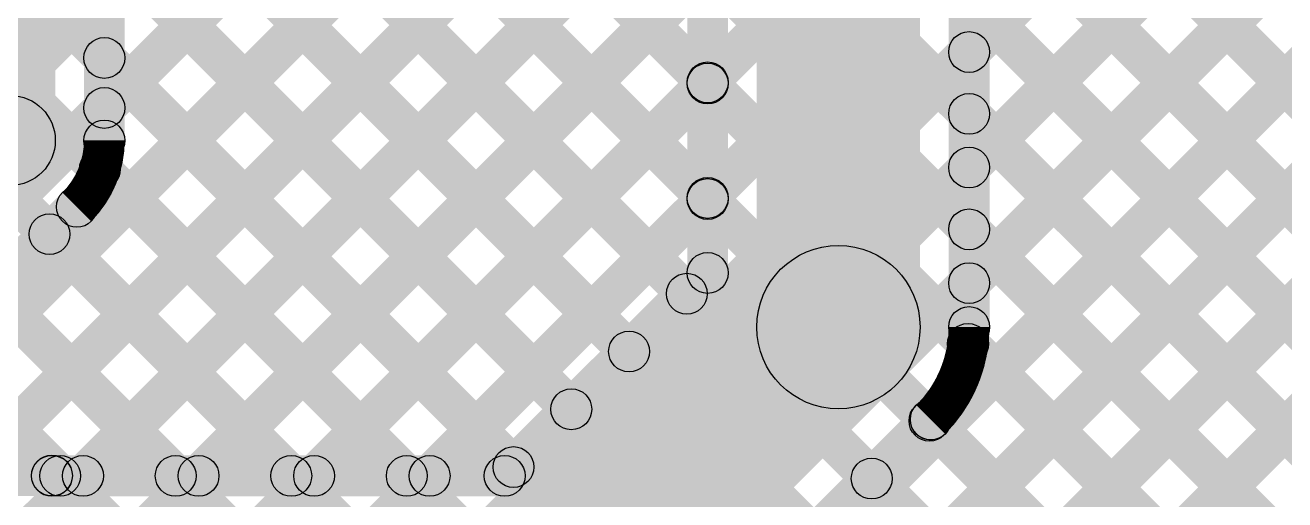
# Model space of a CAD drawing. Header units: millimetres. Extents: x -0.22 to 4.11, y -0.25 to 2.01.
# Drawn here: x 2.0542 to 2.3625, y 0.8897 to 1.0059 of the extents above; entities that cross this region are included whole.
import ezdxf

# ---------------------------------------------------------------- set-up
doc = ezdxf.new("R2010")
doc.units = ezdxf.units.MM
doc.header["$MEASUREMENT"] = 0
doc.layers.add('BottomLayer', color=5, linetype='Continuous')
doc.layers.add('TopLayer', color=1, linetype='Continuous')

msp = doc.modelspace()

# ---------------------------------------------------------------- hatches: boundary and pattern name
at = {"layer": 'BottomLayer'}
for points in [[(2.27322, 0.93203), (2.23322, 0.93203), (2.23322, 1.77713), (2.27322, 1.77713)], [(2.22267, 0.8449), (2.2156, 0.85197), (3.11104, 1.74741), (3.11811, 1.74034)], [(2.22267, 0.8449), (2.2156, 0.85197), (3.11104, 1.74741), (3.11811, 1.74034)], [(2.24607, 0.84001), (2.239, 0.84708), (3.13931, 1.7474), (3.14638, 1.74032)], [(2.24607, 0.84001), (2.239, 0.84708), (3.13931, 1.7474), (3.14638, 1.74032)], [(2.24607, 0.81173), (2.239, 0.8188), (3.16758, 1.74738), (3.17465, 1.74031)], [(2.24607, 0.81173), (2.239, 0.8188), (3.16758, 1.74738), (3.17465, 1.74031)], [(2.24607, 0.78344), (2.239, 0.79051), (3.19585, 1.74737), (3.20292, 1.7403)], [(2.24607, 0.78344), (2.239, 0.79051), (3.19585, 1.74737), (3.20292, 1.7403)], [(2.28875, 0.99583), (2.28168, 1.00291), (3.02623, 1.74745), (3.0333, 1.74038)], [(2.28875, 0.99583), (2.28168, 1.00291), (3.02623, 1.74745), (3.0333, 1.74038)], [(2.28875, 0.96755), (2.28168, 0.97462), (3.0545, 1.74744), (3.06157, 1.74037)], [(2.28875, 0.96755), (2.28168, 0.97462), (3.0545, 1.74744), (3.06157, 1.74037)], [(2.28875, 0.93927), (2.28168, 0.94634), (3.08277, 1.74743), (3.08984, 1.74035)], [(2.28875, 0.93927), (2.28168, 0.94634), (3.08277, 1.74743), (3.08984, 1.74035)], [(2.22622, 0.94529), (2.21622, 0.94529), (2.21622, 1.74434), (2.22622, 1.74434)], [(2.22622, 0.94529), (2.21622, 0.94529), (2.21622, 1.74434), (2.22622, 1.74434)], [(2.29022, 0.93203), (2.28022, 0.93203), (2.28022, 1.74431), (2.29022, 1.74431)], [(2.29022, 0.93203), (2.28022, 0.93203), (2.28022, 1.74431), (2.29022, 1.74431)], [(2.06153, 0.97772), (2.03953, 0.97772), (2.03953, 1.69911), (2.06153, 1.69911)], [(2.07853, 0.97772), (2.06853, 0.97772), (2.06853, 1.6922), (2.07853, 1.6922)], [(2.07853, 0.97772), (2.06853, 0.97772), (2.06853, 1.6922), (2.07853, 1.6922)], [(2.07, 1.13581), (2.07707, 1.14288), (2.22475, 0.9952), (2.21768, 0.98813)], [(2.07, 1.13581), (2.07707, 1.14288), (2.22475, 0.9952), (2.21768, 0.98813)], [(2.07707, 0.98214), (2.07, 0.98921), (2.21768, 1.1369), (2.22475, 1.12982)], [(2.07707, 0.98214), (2.07, 0.98921), (2.21768, 1.1369), (2.22475, 1.12982)], [(2.07, 1.10753), (2.07707, 1.1146), (2.22475, 0.96691), (2.21768, 0.95984)], [(2.07, 1.10753), (2.07707, 1.1146), (2.22475, 0.96691), (2.21768, 0.95984)], [(2.01536, 0.89214), (2.00829, 0.89921), (2.21768, 1.10861), (2.22475, 1.10154)], [(2.01536, 0.89214), (2.00829, 0.89921), (2.21768, 1.10861), (2.22475, 1.10154)], [(2.07, 1.07924), (2.07707, 1.08631), (2.21966, 0.94373), (2.21258, 0.93665)], [(2.07, 1.07924), (2.07707, 1.08631), (2.21966, 0.94373), (2.21258, 0.93665)], [(2.04364, 0.89214), (2.03657, 0.89921), (2.21768, 1.08033), (2.22475, 1.07326)], [(2.04364, 0.89214), (2.03657, 0.89921), (2.21768, 1.08033), (2.22475, 1.07326)], [(2.28168, 1.06555), (2.28875, 1.07262), (3.34345, 0.01792), (3.33638, 0.01085)], [(2.28168, 1.06555), (2.28875, 1.07262), (3.34345, 0.01792), (3.33638, 0.01085)], [(2.07, 1.05096), (2.07707, 1.05803), (2.20551, 0.92958), (2.19844, 0.92251)], [(2.07, 1.05096), (2.07707, 1.05803), (2.20551, 0.92958), (2.19844, 0.92251)], [(2.07185, 0.89206), (2.06478, 0.89914), (2.21768, 1.05204), (2.22475, 1.04497)], [(2.07185, 0.89206), (2.06478, 0.89914), (2.21768, 1.05204), (2.22475, 1.04497)], [(2.28168, 1.03726), (2.28875, 1.04433), (3.31516, 0.01792), (3.30809, 0.01085)], [(2.28168, 1.03726), (2.28875, 1.04433), (3.31516, 0.01792), (3.30809, 0.01085)], [(2.07, 1.02267), (2.07707, 1.02974), (2.19137, 0.91544), (2.1843, 0.90837)], [(2.07, 1.02267), (2.07707, 1.02974), (2.19137, 0.91544), (2.1843, 0.90837)], [(2.10013, 0.89206), (2.09306, 0.89914), (2.21768, 1.02376), (2.22475, 1.01669)], [(2.10013, 0.89206), (2.09306, 0.89914), (2.21768, 1.02376), (2.22475, 1.01669)], [(2.28168, 1.00898), (2.28875, 1.01605), (3.28688, 0.01792), (3.27981, 0.01085)], [(2.28168, 1.00898), (2.28875, 1.01605), (3.28688, 0.01792), (3.27981, 0.01085)], [(2.07, 0.99439), (2.07707, 1.00146), (2.17723, 0.9013), (2.17016, 0.89423)], [(2.07, 0.99439), (2.07707, 1.00146), (2.17723, 0.9013), (2.17016, 0.89423)], [(2.12841, 0.89206), (2.12134, 0.89914), (2.21768, 0.99547), (2.22475, 0.9884)], [(2.12841, 0.89206), (2.12134, 0.89914), (2.21768, 0.99547), (2.22475, 0.9884)], [(2.28168, 0.98069), (2.28875, 0.98776), (3.2586, 0.01792), (3.25152, 0.01085)], [(2.28168, 0.98069), (2.28875, 0.98776), (3.2586, 0.01792), (3.25152, 0.01085)], [(1.99576, 0.9074), (1.98021, 0.92295), (2.04275, 0.9855), (2.05831, 0.96994)], [(2.06891, 0.96719), (2.07598, 0.97426), (2.15111, 0.89914), (2.14404, 0.89206)], [(2.06891, 0.96719), (2.07598, 0.97426), (2.15111, 0.89914), (2.14404, 0.89206)], [(2.1567, 0.89206), (2.14963, 0.89914), (2.21768, 0.96719), (2.22475, 0.96012)], [(2.1567, 0.89206), (2.14963, 0.89914), (2.21768, 0.96719), (2.22475, 0.96012)], [(2.00778, 0.89538), (2.00071, 0.90245), (2.06326, 0.96499), (2.07033, 0.95792)], [(2.00778, 0.89538), (2.00071, 0.90245), (2.06326, 0.96499), (2.07033, 0.95792)], [(2.28168, 0.95241), (2.28875, 0.95948), (3.23031, 0.01792), (3.22324, 0.01085)], [(2.28168, 0.95241), (2.28875, 0.95948), (3.23031, 0.01792), (3.22324, 0.01085)], [(2.05658, 0.95124), (2.06365, 0.95831), (2.12282, 0.89914), (2.11575, 0.89206)], [(2.05658, 0.95124), (2.06365, 0.95831), (2.12282, 0.89914), (2.11575, 0.89206)], [(2.17507, 0.89206), (2.16799, 0.89914), (2.21768, 0.94882), (2.22475, 0.94175)], [(2.17507, 0.89206), (2.16799, 0.89914), (2.21768, 0.94882), (2.22475, 0.94175)], [(2.04244, 0.9371), (2.04951, 0.94417), (2.09454, 0.89914), (2.08747, 0.89206)], [(2.04244, 0.9371), (2.04951, 0.94417), (2.09454, 0.89914), (2.08747, 0.89206)], [(2.19893, 0.84946), (2.17064, 0.87774), (2.23908, 0.94618), (2.26736, 0.91789)], [(2.28142, 0.92439), (2.28849, 0.93146), (3.20203, 0.01792), (3.19496, 0.01085)], [(2.28142, 0.92439), (2.28849, 0.93146), (3.20203, 0.01792), (3.19496, 0.01085)], [(2.02829, 0.92296), (2.03536, 0.93003), (2.06626, 0.89914), (2.05918, 0.89206)], [(2.02829, 0.92296), (2.03536, 0.93003), (2.06626, 0.89914), (2.05918, 0.89206)], [(2.21841, 0.8449), (2.21134, 0.85197), (2.27228, 0.91291), (2.27935, 0.90584)], [(2.21841, 0.8449), (2.21134, 0.85197), (2.27228, 0.91291), (2.27935, 0.90584)], [(2.27198, 0.90554), (2.27905, 0.91261), (3.17374, 0.01792), (3.16667, 0.01085)], [(2.27198, 0.90554), (2.27905, 0.91261), (3.17374, 0.01792), (3.16667, 0.01085)], [(2.04185, 0.89068), (2.04185, 0.90068), (2.0607, 0.90068), (2.0607, 0.89068)], [(2.04185, 0.89068), (2.04185, 0.90068), (2.0607, 0.90068), (2.0607, 0.89068)], [(2.0607, 0.8906), (2.0607, 0.9006), (2.17153, 0.9006), (2.17153, 0.8906)], [(2.0607, 0.8906), (2.0607, 0.9006), (2.17153, 0.9006), (2.17153, 0.8906)], [(2.25784, 0.8914), (2.26491, 0.89847), (3.14546, 0.01792), (3.13839, 0.01085)], [(2.25784, 0.8914), (2.26491, 0.89847), (3.14546, 0.01792), (3.13839, 0.01085)]]:
    msp.add_hatch(color=5, dxfattribs=at).paths.add_polyline_path(points)
h = msp.add_hatch(color=5, dxfattribs=at)
edge = h.paths.add_edge_path()
edge.add_arc((2.07353, 0.99792), 0.005, 0, 360)
h = msp.add_hatch(color=5, dxfattribs=at)
edge = h.paths.add_edge_path()
edge.add_arc((2.07353, 0.99792), 0.005, 0, 360)
h = msp.add_hatch(color=5, dxfattribs=at)
edge = h.paths.add_edge_path()
edge.add_arc((2.28522, 0.99937), 0.005, 0, 360)
h = msp.add_hatch(color=5, dxfattribs=at)
edge = h.paths.add_edge_path()
edge.add_arc((2.28522, 0.99937), 0.005, 0, 360)
h = msp.add_hatch(color=5, dxfattribs=at)
edge = h.paths.add_edge_path()
edge.add_arc((2.22122, 0.99194), 0.005, 0, 360)
h = msp.add_hatch(color=5, dxfattribs=at)
edge = h.paths.add_edge_path()
edge.add_arc((2.22122, 0.99194), 0.005, 0, 360)
h = msp.add_hatch(color=5, dxfattribs=at)
edge = h.paths.add_edge_path()
edge.add_arc((2.22122, 0.99166), 0.005, 0, 360)
h = msp.add_hatch(color=5, dxfattribs=at)
edge = h.paths.add_edge_path()
edge.add_arc((2.22122, 0.99166), 0.005, 0, 360)
h = msp.add_hatch(color=5, dxfattribs=at)
edge = h.paths.add_edge_path()
edge.add_arc((2.07353, 0.98567), 0.005, 0, 360)
h = msp.add_hatch(color=5, dxfattribs=at)
edge = h.paths.add_edge_path()
edge.add_arc((2.07353, 0.98567), 0.005, 0, 360)
h = msp.add_hatch(color=5, dxfattribs=at)
edge = h.paths.add_edge_path()
edge.add_arc((2.05053, 0.97772), 0.011, 0, 360)
h = msp.add_hatch(color=5, dxfattribs=at)
edge = h.paths.add_edge_path()
edge.add_arc((2.05053, 0.97772), 0.011, 0, 360)
h = msp.add_hatch(color=5, dxfattribs=at)
edge = h.paths.add_edge_path()
edge.add_arc((2.28522, 0.98423), 0.005, 0, 360)
h = msp.add_hatch(color=5, dxfattribs=at)
edge = h.paths.add_edge_path()
edge.add_arc((2.28522, 0.98423), 0.005, 0, 360)
h = msp.add_hatch(color=5, dxfattribs=at)
edge = h.paths.add_edge_path()
edge.add_arc((2.07353, 0.97772), 0.005, 0, 360)
h = msp.add_hatch(color=5, dxfattribs=at)
edge = h.paths.add_edge_path()
edge.add_arc((2.07353, 0.97772), 0.005, 0, 360)
h = msp.add_hatch(color=5, dxfattribs=at)
edge = h.paths.add_edge_path()
edge.add_arc((2.07353, 0.97772), 0.005, 0, 360)
h = msp.add_hatch(color=5, dxfattribs=at)
edge = h.paths.add_edge_path()
edge.add_arc((2.07353, 0.97772), 0.005, 0, 360)
h = msp.add_hatch(color=5, dxfattribs=at)
edge = h.paths.add_edge_path()
edge.add_arc((2.07353, 0.97772), 0.005, 0, 360)
h = msp.add_hatch(color=5, dxfattribs=at)
edge = h.paths.add_edge_path()
edge.add_arc((2.07353, 0.97772), 0.005, 0, 360)
h = msp.add_hatch(color=5, dxfattribs=at)
edge = h.paths.add_edge_path()
edge.add_arc((2.07244, 0.97073), 0.005, 0, 360)
h = msp.add_hatch(color=5, dxfattribs=at)
edge = h.paths.add_edge_path()
edge.add_arc((2.07244, 0.97073), 0.005, 0, 360)
h = msp.add_hatch(color=5, dxfattribs=at)
edge = h.paths.add_edge_path()
edge.add_arc((2.28522, 0.97109), 0.005, 0, 360)
h = msp.add_hatch(color=5, dxfattribs=at)
edge = h.paths.add_edge_path()
edge.add_arc((2.28522, 0.97109), 0.005, 0, 360)
h = msp.add_hatch(color=5, dxfattribs=at)
edge = h.paths.add_edge_path()
edge.add_arc((2.22122, 0.96365), 0.005, 0, 360)
h = msp.add_hatch(color=5, dxfattribs=at)
edge = h.paths.add_edge_path()
edge.add_arc((2.22122, 0.96365), 0.005, 0, 360)
h = msp.add_hatch(color=5, dxfattribs=at)
edge = h.paths.add_edge_path()
edge.add_arc((2.22122, 0.96338), 0.005, 0, 360)
h = msp.add_hatch(color=5, dxfattribs=at)
edge = h.paths.add_edge_path()
edge.add_arc((2.22122, 0.96338), 0.005, 0, 360)
h = msp.add_hatch(color=5, dxfattribs=at)
edge = h.paths.add_edge_path()
edge.add_arc((2.0668, 0.96146), 0.005, 0, 360)
h = msp.add_hatch(color=5, dxfattribs=at)
edge = h.paths.add_edge_path()
edge.add_arc((2.0668, 0.96146), 0.005, 0, 360)
h = msp.add_hatch(color=5, dxfattribs=at)
edge = h.paths.add_edge_path()
edge.add_arc((2.0668, 0.96146), 0.005, 0, 360)
h = msp.add_hatch(color=5, dxfattribs=at)
edge = h.paths.add_edge_path()
edge.add_arc((2.0668, 0.96146), 0.005, 0, 360)
h = msp.add_hatch(color=5, dxfattribs=at)
edge = h.paths.add_edge_path()
edge.add_arc((2.0668, 0.96146), 0.005, 0, 360)
h = msp.add_hatch(color=5, dxfattribs=at)
edge = h.paths.add_edge_path()
edge.add_arc((2.0668, 0.96146), 0.005, 0, 360)
h = msp.add_hatch(color=5, dxfattribs=at)
edge = h.paths.add_edge_path()
edge.add_arc((2.06011, 0.95478), 0.005, 0, 360)
h = msp.add_hatch(color=5, dxfattribs=at)
edge = h.paths.add_edge_path()
edge.add_arc((2.06011, 0.95478), 0.005, 0, 360)
h = msp.add_hatch(color=5, dxfattribs=at)
edge = h.paths.add_edge_path()
edge.add_arc((2.28522, 0.95595), 0.005, 0, 360)
h = msp.add_hatch(color=5, dxfattribs=at)
edge = h.paths.add_edge_path()
edge.add_arc((2.28522, 0.95595), 0.005, 0, 360)
h = msp.add_hatch(color=5, dxfattribs=at)
edge = h.paths.add_edge_path()
edge.add_arc((2.22122, 0.94529), 0.005, 0, 360)
h = msp.add_hatch(color=5, dxfattribs=at)
edge = h.paths.add_edge_path()
edge.add_arc((2.22122, 0.94529), 0.005, 0, 360)
h = msp.add_hatch(color=5, dxfattribs=at)
edge = h.paths.add_edge_path()
edge.add_arc((2.22122, 0.94529), 0.005, 0, 360)
h = msp.add_hatch(color=5, dxfattribs=at)
edge = h.paths.add_edge_path()
edge.add_arc((2.22122, 0.94529), 0.005, 0, 360)
h = msp.add_hatch(color=5, dxfattribs=at)
edge = h.paths.add_edge_path()
edge.add_arc((2.25322, 0.93203), 0.02, 0, 360)
h = msp.add_hatch(color=5, dxfattribs=at)
edge = h.paths.add_edge_path()
edge.add_arc((2.25322, 0.93203), 0.02, 0, 360)
h = msp.add_hatch(color=5, dxfattribs=at)
edge = h.paths.add_edge_path()
edge.add_arc((2.28522, 0.9428), 0.005, 0, 360)
h = msp.add_hatch(color=5, dxfattribs=at)
edge = h.paths.add_edge_path()
edge.add_arc((2.28522, 0.9428), 0.005, 0, 360)
h = msp.add_hatch(color=5, dxfattribs=at)
edge = h.paths.add_edge_path()
edge.add_arc((2.21612, 0.94019), 0.005, 0, 360)
h = msp.add_hatch(color=5, dxfattribs=at)
edge = h.paths.add_edge_path()
edge.add_arc((2.21612, 0.94019), 0.005, 0, 360)
h = msp.add_hatch(color=5, dxfattribs=at)
edge = h.paths.add_edge_path()
edge.add_arc((2.28522, 0.93203), 0.005, 0, 360)
h = msp.add_hatch(color=5, dxfattribs=at)
edge = h.paths.add_edge_path()
edge.add_arc((2.28522, 0.93203), 0.005, 0, 360)
h = msp.add_hatch(color=5, dxfattribs=at)
edge = h.paths.add_edge_path()
edge.add_arc((2.28522, 0.93203), 0.005, 0, 360)
h = msp.add_hatch(color=5, dxfattribs=at)
edge = h.paths.add_edge_path()
edge.add_arc((2.28522, 0.93203), 0.005, 0, 360)
h = msp.add_hatch(color=5, dxfattribs=at)
edge = h.paths.add_edge_path()
edge.add_arc((2.28522, 0.93203), 0.005, 0, 360)
h = msp.add_hatch(color=5, dxfattribs=at)
edge = h.paths.add_edge_path()
edge.add_arc((2.28522, 0.93203), 0.005, 0, 360)
h = msp.add_hatch(color=5, dxfattribs=at)
edge = h.paths.add_edge_path()
edge.add_arc((2.28495, 0.92793), 0.005, 0, 360)
h = msp.add_hatch(color=5, dxfattribs=at)
edge = h.paths.add_edge_path()
edge.add_arc((2.28495, 0.92793), 0.005, 0, 360)
h = msp.add_hatch(color=5, dxfattribs=at)
edge = h.paths.add_edge_path()
edge.add_arc((2.20198, 0.92605), 0.005, 0, 360)
h = msp.add_hatch(color=5, dxfattribs=at)
edge = h.paths.add_edge_path()
edge.add_arc((2.20198, 0.92605), 0.005, 0, 360)
h = msp.add_hatch(color=5, dxfattribs=at)
edge = h.paths.add_edge_path()
edge.add_arc((2.18784, 0.91191), 0.005, 0, 360)
h = msp.add_hatch(color=5, dxfattribs=at)
edge = h.paths.add_edge_path()
edge.add_arc((2.18784, 0.91191), 0.005, 0, 360)
h = msp.add_hatch(color=5, dxfattribs=at)
edge = h.paths.add_edge_path()
edge.add_arc((2.27552, 0.90908), 0.005, 0, 360)
h = msp.add_hatch(color=5, dxfattribs=at)
edge = h.paths.add_edge_path()
edge.add_arc((2.27552, 0.90908), 0.005, 0, 360)
h = msp.add_hatch(color=5, dxfattribs=at)
edge = h.paths.add_edge_path()
edge.add_arc((2.27582, 0.90938), 0.005, 0, 360)
h = msp.add_hatch(color=5, dxfattribs=at)
edge = h.paths.add_edge_path()
edge.add_arc((2.27582, 0.90938), 0.005, 0, 360)
h = msp.add_hatch(color=5, dxfattribs=at)
edge = h.paths.add_edge_path()
edge.add_arc((2.27582, 0.90938), 0.005, 0, 360)
h = msp.add_hatch(color=5, dxfattribs=at)
edge = h.paths.add_edge_path()
edge.add_arc((2.27582, 0.90938), 0.005, 0, 360)
h = msp.add_hatch(color=5, dxfattribs=at)
edge = h.paths.add_edge_path()
edge.add_arc((2.27584, 0.90941), 0.005, 0, 360)
h = msp.add_hatch(color=5, dxfattribs=at)
edge = h.paths.add_edge_path()
edge.add_arc((2.27584, 0.90941), 0.005, 0, 360)
h = msp.add_hatch(color=5, dxfattribs=at)
edge = h.paths.add_edge_path()
edge.add_arc((2.0607, 0.89568), 0.005, 0, 360)
h = msp.add_hatch(color=5, dxfattribs=at)
edge = h.paths.add_edge_path()
edge.add_arc((2.0607, 0.89568), 0.005, 0, 360)
h = msp.add_hatch(color=5, dxfattribs=at)
edge = h.paths.add_edge_path()
edge.add_arc((2.0607, 0.8956), 0.005, 0, 360)
h = msp.add_hatch(color=5, dxfattribs=at)
edge = h.paths.add_edge_path()
edge.add_arc((2.0607, 0.8956), 0.005, 0, 360)
h = msp.add_hatch(color=5, dxfattribs=at)
edge = h.paths.add_edge_path()
edge.add_arc((2.06272, 0.8956), 0.005, 0, 360)
h = msp.add_hatch(color=5, dxfattribs=at)
edge = h.paths.add_edge_path()
edge.add_arc((2.06272, 0.8956), 0.005, 0, 360)
h = msp.add_hatch(color=5, dxfattribs=at)
edge = h.paths.add_edge_path()
edge.add_arc((2.06831, 0.8956), 0.005, 0, 360)
h = msp.add_hatch(color=5, dxfattribs=at)
edge = h.paths.add_edge_path()
edge.add_arc((2.06831, 0.8956), 0.005, 0, 360)
h = msp.add_hatch(color=5, dxfattribs=at)
edge = h.paths.add_edge_path()
edge.add_arc((2.091, 0.8956), 0.005, 0, 360)
h = msp.add_hatch(color=5, dxfattribs=at)
edge = h.paths.add_edge_path()
edge.add_arc((2.091, 0.8956), 0.005, 0, 360)
h = msp.add_hatch(color=5, dxfattribs=at)
edge = h.paths.add_edge_path()
edge.add_arc((2.0966, 0.8956), 0.005, 0, 360)
h = msp.add_hatch(color=5, dxfattribs=at)
edge = h.paths.add_edge_path()
edge.add_arc((2.0966, 0.8956), 0.005, 0, 360)
h = msp.add_hatch(color=5, dxfattribs=at)
edge = h.paths.add_edge_path()
edge.add_arc((2.11929, 0.8956), 0.005, 0, 360)
h = msp.add_hatch(color=5, dxfattribs=at)
edge = h.paths.add_edge_path()
edge.add_arc((2.11929, 0.8956), 0.005, 0, 360)
h = msp.add_hatch(color=5, dxfattribs=at)
edge = h.paths.add_edge_path()
edge.add_arc((2.12488, 0.8956), 0.005, 0, 360)
h = msp.add_hatch(color=5, dxfattribs=at)
edge = h.paths.add_edge_path()
edge.add_arc((2.12488, 0.8956), 0.005, 0, 360)
h = msp.add_hatch(color=5, dxfattribs=at)
edge = h.paths.add_edge_path()
edge.add_arc((2.14757, 0.8956), 0.005, 0, 360)
h = msp.add_hatch(color=5, dxfattribs=at)
edge = h.paths.add_edge_path()
edge.add_arc((2.14757, 0.8956), 0.005, 0, 360)
h = msp.add_hatch(color=5, dxfattribs=at)
edge = h.paths.add_edge_path()
edge.add_arc((2.15316, 0.8956), 0.005, 0, 360)
h = msp.add_hatch(color=5, dxfattribs=at)
edge = h.paths.add_edge_path()
edge.add_arc((2.15316, 0.8956), 0.005, 0, 360)
h = msp.add_hatch(color=5, dxfattribs=at)
edge = h.paths.add_edge_path()
edge.add_arc((2.17153, 0.8956), 0.005, 0, 360)
h = msp.add_hatch(color=5, dxfattribs=at)
edge = h.paths.add_edge_path()
edge.add_arc((2.17153, 0.8956), 0.005, 0, 360)
h = msp.add_hatch(color=5, dxfattribs=at)
edge = h.paths.add_edge_path()
edge.add_arc((2.17153, 0.8956), 0.005, 0, 360)
h = msp.add_hatch(color=5, dxfattribs=at)
edge = h.paths.add_edge_path()
edge.add_arc((2.17153, 0.8956), 0.005, 0, 360)
h = msp.add_hatch(color=5, dxfattribs=at)
edge = h.paths.add_edge_path()
edge.add_arc((2.17369, 0.89776), 0.005, 0, 360)
h = msp.add_hatch(color=5, dxfattribs=at)
edge = h.paths.add_edge_path()
edge.add_arc((2.17369, 0.89776), 0.005, 0, 360)
h = msp.add_hatch(color=5, dxfattribs=at)
edge = h.paths.add_edge_path()
edge.add_arc((2.26137, 0.89494), 0.005, 0, 360)
h = msp.add_hatch(color=5, dxfattribs=at)
edge = h.paths.add_edge_path()
edge.add_arc((2.26137, 0.89494), 0.005, 0, 360)
at = {"layer": 'TopLayer'}
for points in [[(1.95378, 0.68915), (1.94671, 0.69622), (2.59423, 1.34374), (2.60131, 1.33667)], [(1.95378, 0.68915), (1.94671, 0.69622), (2.59423, 1.34374), (2.60131, 1.33667)], [(1.98207, 0.68915), (1.975, 0.69622), (2.62252, 1.34374), (2.62959, 1.33667)], [(1.98207, 0.68915), (1.975, 0.69622), (2.62252, 1.34374), (2.62959, 1.33667)], [(1.99099, 0.86778), (1.98392, 0.87485), (2.45281, 1.34374), (2.45988, 1.33667)], [(1.99099, 0.83949), (1.98392, 0.84656), (2.4811, 1.34374), (2.48817, 1.33667)], [(1.99099, 0.92434), (1.98392, 0.93142), (2.39624, 1.34374), (2.40332, 1.33667)], [(1.99099, 0.78292), (1.98392, 0.78999), (2.53767, 1.34374), (2.54474, 1.33667)], [(1.99099, 0.81121), (1.98392, 0.81828), (2.50938, 1.34374), (2.51645, 1.33667)], [(1.99099, 0.89606), (1.98392, 0.90313), (2.42453, 1.34374), (2.4316, 1.33667)], [(1.99099, 0.86778), (1.98392, 0.87485), (2.45281, 1.34374), (2.45988, 1.33667)], [(1.99099, 0.83949), (1.98392, 0.84656), (2.4811, 1.34374), (2.48817, 1.33667)], [(1.99099, 0.92434), (1.98392, 0.93142), (2.39624, 1.34374), (2.40332, 1.33667)], [(1.99099, 0.78292), (1.98392, 0.78999), (2.53767, 1.34374), (2.54474, 1.33667)], [(1.99099, 0.81121), (1.98392, 0.81828), (2.50938, 1.34374), (2.51645, 1.33667)], [(1.99099, 0.89606), (1.98392, 0.90313), (2.42453, 1.34374), (2.4316, 1.33667)], [(1.99179, 0.75544), (1.98472, 0.76251), (2.56595, 1.34374), (2.57302, 1.33667)], [(1.99179, 0.75544), (1.98472, 0.76251), (2.56595, 1.34374), (2.57302, 1.33667)], [(2.01035, 0.68915), (2.00328, 0.69622), (2.6508, 1.34374), (2.65787, 1.33667)], [(2.01035, 0.68915), (2.00328, 0.69622), (2.6508, 1.34374), (2.65787, 1.33667)], [(2.03864, 0.68915), (2.03157, 0.69622), (2.67909, 1.34374), (2.68616, 1.33667)], [(2.03864, 0.68915), (2.03157, 0.69622), (2.67909, 1.34374), (2.68616, 1.33667)], [(2.06692, 0.68915), (2.05985, 0.69622), (2.70737, 1.34374), (2.71444, 1.33667)], [(2.06692, 0.68915), (2.05985, 0.69622), (2.70737, 1.34374), (2.71444, 1.33667)], [(2.09521, 0.68915), (2.08813, 0.69622), (2.73566, 1.34374), (2.74273, 1.33667)], [(2.09521, 0.68915), (2.08813, 0.69622), (2.73566, 1.34374), (2.74273, 1.33667)], [(2.12349, 0.68915), (2.11642, 0.69622), (2.76394, 1.34374), (2.77101, 1.33667)], [(2.12349, 0.68915), (2.11642, 0.69622), (2.76394, 1.34374), (2.77101, 1.33667)], [(2.15177, 0.68915), (2.1447, 0.69622), (2.79222, 1.34374), (2.7993, 1.33667)], [(2.15177, 0.68915), (2.1447, 0.69622), (2.79222, 1.34374), (2.7993, 1.33667)], [(2.1035, 1.24373), (2.11057, 1.2508), (2.66515, 0.69622), (2.65808, 0.68915)], [(2.1035, 1.24373), (2.11057, 1.2508), (2.66515, 0.69622), (2.65808, 0.68915)], [(2.08936, 1.22959), (2.09643, 1.23666), (2.63687, 0.69622), (2.62979, 0.68915)], [(2.08936, 1.22959), (2.09643, 1.23666), (2.63687, 0.69622), (2.62979, 0.68915)], [(2.07521, 1.21545), (2.08228, 1.22252), (2.60858, 0.69622), (2.60151, 0.68915)], [(2.07521, 1.21545), (2.08228, 1.22252), (2.60858, 0.69622), (2.60151, 0.68915)], [(2.06107, 1.2013), (2.06814, 1.20838), (2.5803, 0.69622), (2.57323, 0.68915)], [(2.06107, 1.2013), (2.06814, 1.20838), (2.5803, 0.69622), (2.57323, 0.68915)], [(2.04693, 1.18716), (2.054, 1.19423), (2.55201, 0.69622), (2.54494, 0.68915)], [(2.04693, 1.18716), (2.054, 1.19423), (2.55201, 0.69622), (2.54494, 0.68915)], [(2.03279, 1.17302), (2.03986, 1.18009), (2.52373, 0.69622), (2.51666, 0.68915)], [(2.03279, 1.17302), (2.03986, 1.18009), (2.52373, 0.69622), (2.51666, 0.68915)], [(2.01864, 1.15888), (2.02572, 1.16595), (2.49544, 0.69622), (2.48837, 0.68915)], [(2.01864, 1.15888), (2.02572, 1.16595), (2.49544, 0.69622), (2.48837, 0.68915)], [(2.0045, 1.14474), (2.01157, 1.15181), (2.46716, 0.69622), (2.46009, 0.68915)], [(2.0045, 1.14474), (2.01157, 1.15181), (2.46716, 0.69622), (2.46009, 0.68915)], [(1.99036, 1.13059), (1.99743, 1.13766), (2.43888, 0.69622), (2.4318, 0.68915)], [(1.99036, 1.13059), (1.99743, 1.13766), (2.43888, 0.69622), (2.4318, 0.68915)], [(1.97622, 1.11645), (1.98329, 1.12352), (2.41059, 0.69622), (2.40352, 0.68915)], [(1.97622, 1.11645), (1.98329, 1.12352), (2.41059, 0.69622), (2.40352, 0.68915)], [(1.96208, 1.10231), (1.96915, 1.10938), (2.38231, 0.69622), (2.37524, 0.68915)], [(1.96208, 1.10231), (1.96915, 1.10938), (2.38231, 0.69622), (2.37524, 0.68915)], [(1.94793, 1.08817), (1.95501, 1.09524), (2.35402, 0.69622), (2.34695, 0.68915)], [(1.94793, 1.08817), (1.95501, 1.09524), (2.35402, 0.69622), (2.34695, 0.68915)], [(1.93379, 1.07403), (1.94086, 1.0811), (2.32574, 0.69622), (2.31867, 0.68915)], [(1.93379, 1.07403), (1.94086, 1.0811), (2.32574, 0.69622), (2.31867, 0.68915)], [(1.98392, 0.99561), (1.99099, 1.00269), (2.29745, 0.69622), (2.29038, 0.68915)], [(1.98392, 0.99561), (1.99099, 1.00269), (2.29745, 0.69622), (2.29038, 0.68915)], [(1.98392, 0.96733), (1.99099, 0.9744), (2.26917, 0.69622), (2.2621, 0.68915)], [(1.98392, 0.96733), (1.99099, 0.9744), (2.26917, 0.69622), (2.2621, 0.68915)]]:
    msp.add_hatch(color=1, dxfattribs=at).paths.add_polyline_path(points)

# ---------------------------------------------------------------- linework, layer by layer
at = {"layer": 'BottomLayer', "const_width": 0.01}
for points in [[(2.07353, 0.97772, -0.198912), (2.0668, 0.96146)], [(2.07353, 0.97772, -0.198912), (2.0668, 0.96146)], [(2.07353, 0.97772, -0.198912), (2.0668, 0.96146)], [(2.07353, 0.97772, -0.198912), (2.0668, 0.96146)], [(2.28522, 0.93203, -0.199231), (2.27582, 0.90938)], [(2.28522, 0.93203, -0.199231), (2.27582, 0.90938)], [(2.28522, 0.93203, -0.198912), (2.27584, 0.90941)], [(2.28522, 0.93203, -0.198912), (2.27584, 0.90941)]]:
    msp.add_lwpolyline(points, format="xyb", dxfattribs=at)
at = {"layer": 'BottomLayer'}
for centre, radius in [((2.07353, 0.99792), 0.005), ((2.07353, 0.99792), 0.005), ((2.28522, 0.99937), 0.005), ((2.28522, 0.99937), 0.005), ((2.22122, 0.99194), 0.005), ((2.22122, 0.99194), 0.005), ((2.22122, 0.99166), 0.005), ((2.22122, 0.99166), 0.005), ((2.07353, 0.98567), 0.005), ((2.07353, 0.98567), 0.005), ((2.05053, 0.97772), 0.011), ((2.05053, 0.97772), 0.011), ((2.28522, 0.98423), 0.005), ((2.28522, 0.98423), 0.005), ((2.07353, 0.97772), 0.005), ((2.07353, 0.97772), 0.005), ((2.07353, 0.97772), 0.005), ((2.07353, 0.97772), 0.005), ((2.07353, 0.97772), 0.005), ((2.07353, 0.97772), 0.005), ((2.07244, 0.97073), 0.005), ((2.07244, 0.97073), 0.005), ((2.28522, 0.97109), 0.005), ((2.28522, 0.97109), 0.005), ((2.22122, 0.96365), 0.005), ((2.22122, 0.96365), 0.005), ((2.22122, 0.96338), 0.005), ((2.22122, 0.96338), 0.005), ((2.0668, 0.96146), 0.005), ((2.0668, 0.96146), 0.005), ((2.0668, 0.96146), 0.005), ((2.0668, 0.96146), 0.005), ((2.0668, 0.96146), 0.005), ((2.0668, 0.96146), 0.005), ((2.06011, 0.95478), 0.005), ((2.06011, 0.95478), 0.005), ((2.28522, 0.95595), 0.005), ((2.28522, 0.95595), 0.005), ((2.22122, 0.94529), 0.005), ((2.22122, 0.94529), 0.005), ((2.22122, 0.94529), 0.005), ((2.22122, 0.94529), 0.005), ((2.25322, 0.93203), 0.02), ((2.25322, 0.93203), 0.02), ((2.28522, 0.9428), 0.005), ((2.28522, 0.9428), 0.005), ((2.21612, 0.94019), 0.005), ((2.21612, 0.94019), 0.005), ((2.28522, 0.93203), 0.005), ((2.28522, 0.93203), 0.005), ((2.28522, 0.93203), 0.005), ((2.28522, 0.93203), 0.005), ((2.28522, 0.93203), 0.005), ((2.28522, 0.93203), 0.005), ((2.28495, 0.92793), 0.005), ((2.28495, 0.92793), 0.005), ((2.20198, 0.92605), 0.005), ((2.20198, 0.92605), 0.005), ((2.18784, 0.91191), 0.005), ((2.18784, 0.91191), 0.005), ((2.27552, 0.90908), 0.005), ((2.27552, 0.90908), 0.005), ((2.27582, 0.90938), 0.005), ((2.27582, 0.90938), 0.005), ((2.27582, 0.90938), 0.005), ((2.27582, 0.90938), 0.005), ((2.27584, 0.90941), 0.005), ((2.27584, 0.90941), 0.005), ((2.0607, 0.89568), 0.005), ((2.0607, 0.89568), 0.005), ((2.0607, 0.8956), 0.005), ((2.0607, 0.8956), 0.005), ((2.06272, 0.8956), 0.005), ((2.06272, 0.8956), 0.005), ((2.06831, 0.8956), 0.005), ((2.06831, 0.8956), 0.005), ((2.091, 0.8956), 0.005), ((2.091, 0.8956), 0.005), ((2.0966, 0.8956), 0.005), ((2.0966, 0.8956), 0.005), ((2.11929, 0.8956), 0.005), ((2.11929, 0.8956), 0.005), ((2.12488, 0.8956), 0.005), ((2.12488, 0.8956), 0.005), ((2.14757, 0.8956), 0.005), ((2.14757, 0.8956), 0.005), ((2.15316, 0.8956), 0.005), ((2.15316, 0.8956), 0.005), ((2.17153, 0.8956), 0.005), ((2.17153, 0.8956), 0.005), ((2.17153, 0.8956), 0.005), ((2.17153, 0.8956), 0.005), ((2.17369, 0.89776), 0.005), ((2.17369, 0.89776), 0.005), ((2.26137, 0.89494), 0.005), ((2.26137, 0.89494), 0.005)]:
    msp.add_circle(centre, radius, dxfattribs=at)

doc.saveas('drawing.dxf')
